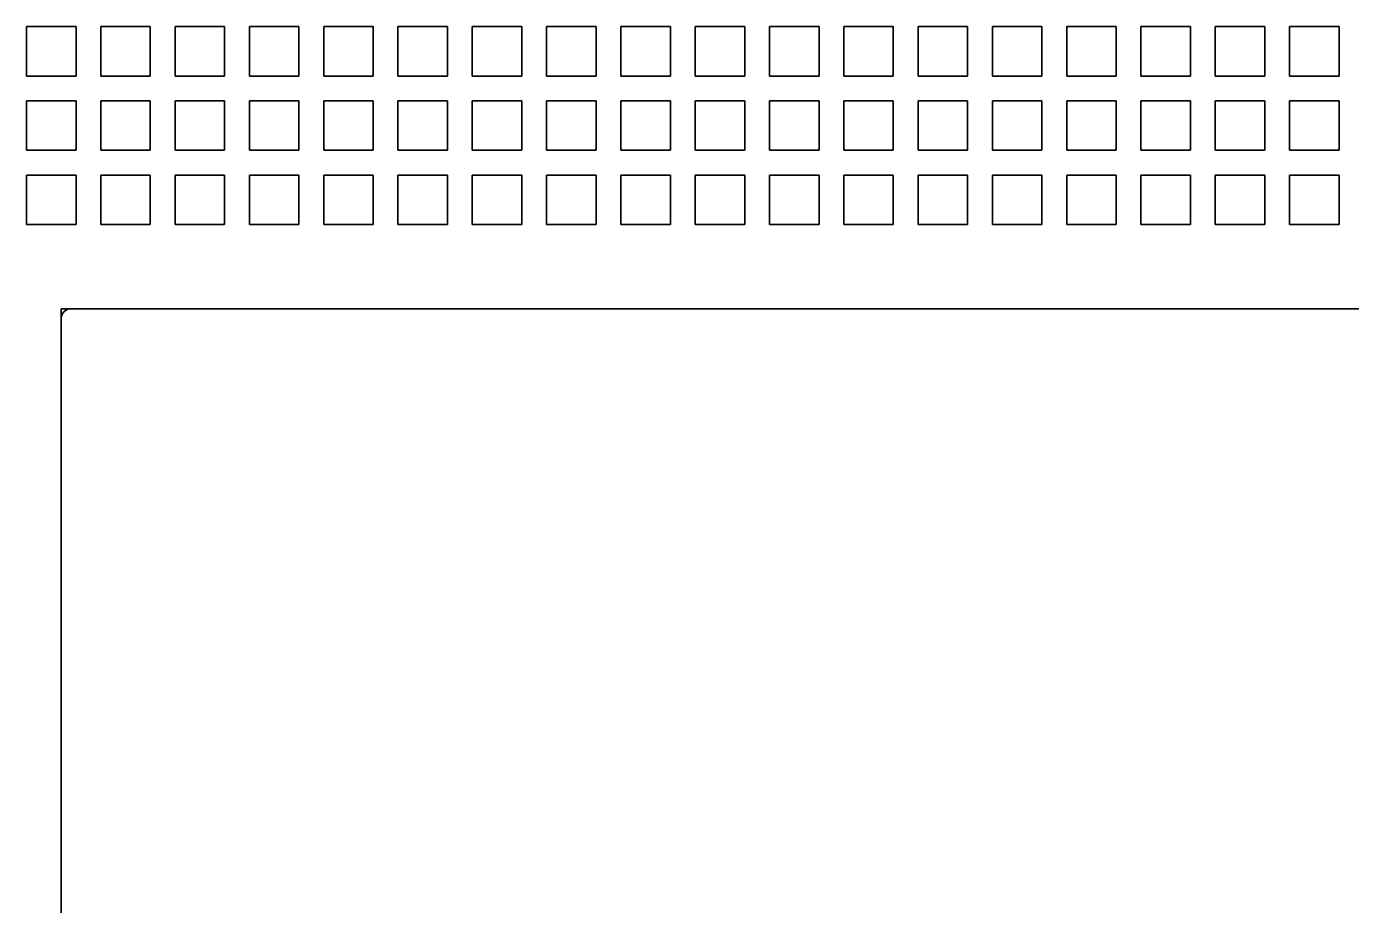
# Model space of a CAD drawing. Header units: millimetres. Extents: x 0 to 840, y -1485 to 297.
# Drawn here: x 71.628 to 74.303, y -1035.845 to -1034.07 of the extents above; entities that cross this region are included whole.
import ezdxf

# ---------------------------------------------------------------- set-up
doc = ezdxf.new("R2010")
doc.units = ezdxf.units.MM

# ---------------------------------------------------------------- blocks, each defined once
blk = doc.blocks.new('XT2_3P ABB')
at = {"color": 7, "lineweight": 35}
for p, q in [((-2.25, 8.08), (-2.25, 4.02)), ((-2.1603, 4), (2.1603, 4))]:
    blk.add_line(p, q, dxfattribs=at)
at = {"color": 7, "lineweight": 35, "ltscale": 0.025}
for p, q in [((-2.82, 6.58), (-2.82, 6.48)), ((-2.72, 6.58), (-2.82, 6.58)), ((-2.82, 6.58), (-2.82, 6.48)), ((-2.72, 6.58), (-2.82, 6.58)), ((-2.72, 6.58), (-2.72, 6.48)), ((-2.72, 6.58), (-2.72, 6.48)), ((-2.67, 6.58), (-2.67, 6.48)), ((-2.57, 6.58), (-2.67, 6.58)), ((-2.67, 6.58), (-2.67, 6.48)), ((-2.57, 6.58), (-2.67, 6.58)), ((-2.57, 6.58), (-2.57, 6.48)), ((-2.57, 6.58), (-2.57, 6.48)), ((-2.52, 6.58), (-2.52, 6.48)), ((-2.42, 6.58), (-2.52, 6.58)), ((-2.52, 6.58), (-2.52, 6.48)), ((-2.42, 6.58), (-2.52, 6.58)), ((-2.42, 6.58), (-2.42, 6.48)), ((-2.42, 6.58), (-2.42, 6.48)), ((-2.72, 6.48), (-2.82, 6.48)), ((-2.72, 6.48), (-2.82, 6.48)), ((-2.57, 6.48), (-2.67, 6.48)), ((-2.57, 6.48), (-2.67, 6.48)), ((-2.42, 6.48), (-2.52, 6.48)), ((-2.42, 6.48), (-2.52, 6.48)), ((-2.82, 6.43), (-2.82, 6.33)), ((-2.72, 6.43), (-2.82, 6.43)), ((-2.82, 6.43), (-2.82, 6.33)), ((-2.72, 6.43), (-2.82, 6.43)), ((-2.72, 6.43), (-2.72, 6.33)), ((-2.72, 6.43), (-2.72, 6.33)), ((-2.67, 6.43), (-2.67, 6.33)), ((-2.57, 6.43), (-2.67, 6.43)), ((-2.67, 6.43), (-2.67, 6.33)), ((-2.57, 6.43), (-2.67, 6.43)), ((-2.57, 6.43), (-2.57, 6.33)), ((-2.57, 6.43), (-2.57, 6.33)), ((-2.52, 6.43), (-2.52, 6.33)), ((-2.42, 6.43), (-2.52, 6.43)), ((-2.52, 6.43), (-2.52, 6.33)), ((-2.42, 6.43), (-2.52, 6.43)), ((-2.42, 6.43), (-2.42, 6.33)), ((-2.42, 6.43), (-2.42, 6.33)), ((-2.72, 6.33), (-2.82, 6.33)), ((-2.72, 6.33), (-2.82, 6.33)), ((-2.57, 6.33), (-2.67, 6.33)), ((-2.57, 6.33), (-2.67, 6.33)), ((-2.42, 6.33), (-2.52, 6.33)), ((-2.42, 6.33), (-2.52, 6.33)), ((-2.82, 6.28), (-2.82, 6.18)), ((-2.72, 6.28), (-2.82, 6.28)), ((-2.82, 6.28), (-2.82, 6.18)), ((-2.72, 6.28), (-2.82, 6.28)), ((-2.72, 6.28), (-2.72, 6.18)), ((-2.72, 6.28), (-2.72, 6.18)), ((-2.67, 6.28), (-2.67, 6.18)), ((-2.57, 6.28), (-2.67, 6.28)), ((-2.67, 6.28), (-2.67, 6.18)), ((-2.57, 6.28), (-2.67, 6.28)), ((-2.57, 6.28), (-2.57, 6.18)), ((-2.57, 6.28), (-2.57, 6.18)), ((-2.52, 6.28), (-2.52, 6.18)), ((-2.42, 6.28), (-2.52, 6.28)), ((-2.52, 6.28), (-2.52, 6.18)), ((-2.42, 6.28), (-2.52, 6.28)), ((-2.42, 6.28), (-2.42, 6.18)), ((-2.42, 6.28), (-2.42, 6.18)), ((-2.72, 6.18), (-2.82, 6.18)), ((-2.72, 6.18), (-2.82, 6.18)), ((-2.57, 6.18), (-2.67, 6.18)), ((-2.57, 6.18), (-2.67, 6.18)), ((-2.42, 6.18), (-2.52, 6.18)), ((-2.42, 6.18), (-2.52, 6.18)), ((-2.82, 6.13), (-2.82, 6.03)), ((-2.72, 6.13), (-2.82, 6.13)), ((-2.82, 6.13), (-2.82, 6.03)), ((-2.72, 6.13), (-2.82, 6.13)), ((-2.72, 6.13), (-2.72, 6.03)), ((-2.72, 6.13), (-2.72, 6.03)), ((-2.67, 6.13), (-2.67, 6.03)), ((-2.57, 6.13), (-2.67, 6.13)), ((-2.67, 6.13), (-2.67, 6.03)), ((-2.57, 6.13), (-2.67, 6.13)), ((-2.57, 6.13), (-2.57, 6.03)), ((-2.57, 6.13), (-2.57, 6.03)), ((-2.52, 6.13), (-2.52, 6.03)), ((-2.42, 6.13), (-2.52, 6.13)), ((-2.52, 6.13), (-2.52, 6.03)), ((-2.42, 6.13), (-2.52, 6.13)), ((-2.42, 6.13), (-2.42, 6.03)), ((-2.42, 6.13), (-2.42, 6.03)), ((-2.72, 6.03), (-2.82, 6.03)), ((-2.72, 6.03), (-2.82, 6.03)), ((-2.57, 6.03), (-2.67, 6.03)), ((-2.57, 6.03), (-2.67, 6.03)), ((-2.42, 6.03), (-2.52, 6.03)), ((-2.42, 6.03), (-2.52, 6.03)), ((-2.82, 5.98), (-2.82, 5.88)), ((-2.72, 5.98), (-2.82, 5.98)), ((-2.82, 5.98), (-2.82, 5.88)), ((-2.72, 5.98), (-2.82, 5.98)), ((-2.72, 5.98), (-2.72, 5.88)), ((-2.72, 5.98), (-2.72, 5.88)), ((-2.67, 5.98), (-2.67, 5.88)), ((-2.57, 5.98), (-2.67, 5.98)), ((-2.67, 5.98), (-2.67, 5.88)), ((-2.57, 5.98), (-2.67, 5.98)), ((-2.57, 5.98), (-2.57, 5.88)), ((-2.57, 5.98), (-2.57, 5.88)), ((-2.52, 5.98), (-2.52, 5.88)), ((-2.42, 5.98), (-2.52, 5.98)), ((-2.52, 5.98), (-2.52, 5.88)), ((-2.42, 5.98), (-2.52, 5.98)), ((-2.42, 5.98), (-2.42, 5.88)), ((-2.42, 5.98), (-2.42, 5.88)), ((-2.72, 5.88), (-2.82, 5.88)), ((-2.72, 5.88), (-2.82, 5.88)), ((-2.57, 5.88), (-2.67, 5.88)), ((-2.57, 5.88), (-2.67, 5.88)), ((-2.42, 5.88), (-2.52, 5.88)), ((-2.42, 5.88), (-2.52, 5.88)), ((-2.82, 5.83), (-2.82, 5.73)), ((-2.72, 5.83), (-2.82, 5.83)), ((-2.82, 5.83), (-2.82, 5.73)), ((-2.72, 5.83), (-2.82, 5.83)), ((-2.72, 5.83), (-2.72, 5.73)), ((-2.72, 5.83), (-2.72, 5.73)), ((-2.67, 5.83), (-2.67, 5.73)), ((-2.57, 5.83), (-2.67, 5.83)), ((-2.67, 5.83), (-2.67, 5.73)), ((-2.57, 5.83), (-2.67, 5.83)), ((-2.57, 5.83), (-2.57, 5.73)), ((-2.57, 5.83), (-2.57, 5.73)), ((-2.52, 5.83), (-2.52, 5.73)), ((-2.42, 5.83), (-2.52, 5.83)), ((-2.52, 5.83), (-2.52, 5.73)), ((-2.42, 5.83), (-2.52, 5.83)), ((-2.42, 5.83), (-2.42, 5.73)), ((-2.42, 5.83), (-2.42, 5.73)), ((-2.72, 5.73), (-2.82, 5.73)), ((-2.72, 5.73), (-2.82, 5.73)), ((-2.57, 5.73), (-2.67, 5.73)), ((-2.57, 5.73), (-2.67, 5.73)), ((-2.42, 5.73), (-2.52, 5.73)), ((-2.42, 5.73), (-2.52, 5.73)), ((-2.82, 5.68), (-2.82, 5.58)), ((-2.72, 5.68), (-2.82, 5.68)), ((-2.82, 5.68), (-2.82, 5.58)), ((-2.72, 5.68), (-2.82, 5.68)), ((-2.72, 5.68), (-2.72, 5.58)), ((-2.72, 5.68), (-2.72, 5.58)), ((-2.67, 5.68), (-2.67, 5.58)), ((-2.57, 5.68), (-2.67, 5.68)), ((-2.67, 5.68), (-2.67, 5.58)), ((-2.57, 5.68), (-2.67, 5.68)), ((-2.57, 5.68), (-2.57, 5.58)), ((-2.57, 5.68), (-2.57, 5.58)), ((-2.52, 5.68), (-2.52, 5.58)), ((-2.42, 5.68), (-2.52, 5.68)), ((-2.52, 5.68), (-2.52, 5.58)), ((-2.42, 5.68), (-2.52, 5.68)), ((-2.42, 5.68), (-2.42, 5.58)), ((-2.42, 5.68), (-2.42, 5.58)), ((-2.72, 5.58), (-2.82, 5.58)), ((-2.72, 5.58), (-2.82, 5.58)), ((-2.57, 5.58), (-2.67, 5.58)), ((-2.57, 5.58), (-2.67, 5.58)), ((-2.42, 5.58), (-2.52, 5.58)), ((-2.42, 5.58), (-2.52, 5.58)), ((-2.82, 5.53), (-2.82, 5.43)), ((-2.72, 5.53), (-2.82, 5.53)), ((-2.82, 5.53), (-2.82, 5.43)), ((-2.72, 5.53), (-2.82, 5.53)), ((-2.72, 5.53), (-2.72, 5.43)), ((-2.72, 5.53), (-2.72, 5.43)), ((-2.67, 5.53), (-2.67, 5.43)), ((-2.57, 5.53), (-2.67, 5.53)), ((-2.67, 5.53), (-2.67, 5.43)), ((-2.57, 5.53), (-2.67, 5.53)), ((-2.57, 5.53), (-2.57, 5.43)), ((-2.57, 5.53), (-2.57, 5.43)), ((-2.52, 5.53), (-2.52, 5.43)), ((-2.42, 5.53), (-2.52, 5.53)), ((-2.52, 5.53), (-2.52, 5.43)), ((-2.42, 5.53), (-2.52, 5.53)), ((-2.42, 5.53), (-2.42, 5.43)), ((-2.42, 5.53), (-2.42, 5.43)), ((-2.72, 5.43), (-2.82, 5.43)), ((-2.72, 5.43), (-2.82, 5.43)), ((-2.57, 5.43), (-2.67, 5.43)), ((-2.57, 5.43), (-2.67, 5.43)), ((-2.42, 5.43), (-2.52, 5.43)), ((-2.42, 5.43), (-2.52, 5.43)), ((-2.82, 5.38), (-2.82, 5.28)), ((-2.72, 5.38), (-2.82, 5.38)), ((-2.82, 5.38), (-2.82, 5.28)), ((-2.72, 5.38), (-2.82, 5.38)), ((-2.72, 5.38), (-2.72, 5.28)), ((-2.72, 5.38), (-2.72, 5.28)), ((-2.67, 5.38), (-2.67, 5.28)), ((-2.57, 5.38), (-2.67, 5.38)), ((-2.67, 5.38), (-2.67, 5.28)), ((-2.57, 5.38), (-2.67, 5.38)), ((-2.57, 5.38), (-2.57, 5.28)), ((-2.57, 5.38), (-2.57, 5.28)), ((-2.52, 5.38), (-2.52, 5.28)), ((-2.42, 5.38), (-2.52, 5.38)), ((-2.52, 5.38), (-2.52, 5.28)), ((-2.42, 5.38), (-2.52, 5.38)), ((-2.42, 5.38), (-2.42, 5.28)), ((-2.42, 5.38), (-2.42, 5.28)), ((-2.72, 5.28), (-2.82, 5.28)), ((-2.72, 5.28), (-2.82, 5.28)), ((-2.57, 5.28), (-2.67, 5.28)), ((-2.57, 5.28), (-2.67, 5.28)), ((-2.42, 5.28), (-2.52, 5.28)), ((-2.42, 5.28), (-2.52, 5.28)), ((-2.82, 5.23), (-2.82, 5.13)), ((-2.72, 5.23), (-2.82, 5.23)), ((-2.82, 5.23), (-2.82, 5.13)), ((-2.72, 5.23), (-2.82, 5.23)), ((-2.72, 5.23), (-2.72, 5.13)), ((-2.72, 5.23), (-2.72, 5.13)), ((-2.67, 5.23), (-2.67, 5.13)), ((-2.57, 5.23), (-2.67, 5.23)), ((-2.67, 5.23), (-2.67, 5.13)), ((-2.57, 5.23), (-2.67, 5.23)), ((-2.57, 5.23), (-2.57, 5.13)), ((-2.57, 5.23), (-2.57, 5.13)), ((-2.52, 5.23), (-2.52, 5.13)), ((-2.42, 5.23), (-2.52, 5.23)), ((-2.52, 5.23), (-2.52, 5.13)), ((-2.42, 5.23), (-2.52, 5.23)), ((-2.42, 5.23), (-2.42, 5.13)), ((-2.42, 5.23), (-2.42, 5.13)), ((-2.72, 5.13), (-2.82, 5.13)), ((-2.72, 5.13), (-2.82, 5.13)), ((-2.57, 5.13), (-2.67, 5.13)), ((-2.57, 5.13), (-2.67, 5.13)), ((-2.42, 5.13), (-2.52, 5.13)), ((-2.42, 5.13), (-2.52, 5.13)), ((-2.82, 5.08), (-2.82, 4.98)), ((-2.72, 5.08), (-2.82, 5.08)), ((-2.82, 5.08), (-2.82, 4.98)), ((-2.72, 5.08), (-2.82, 5.08)), ((-2.72, 5.08), (-2.72, 4.98)), ((-2.72, 5.08), (-2.72, 4.98)), ((-2.67, 5.08), (-2.67, 4.98)), ((-2.57, 5.08), (-2.67, 5.08)), ((-2.67, 5.08), (-2.67, 4.98)), ((-2.57, 5.08), (-2.67, 5.08)), ((-2.57, 5.08), (-2.57, 4.98)), ((-2.57, 5.08), (-2.57, 4.98)), ((-2.52, 5.08), (-2.52, 4.98)), ((-2.42, 5.08), (-2.52, 5.08)), ((-2.52, 5.08), (-2.52, 4.98)), ((-2.42, 5.08), (-2.52, 5.08)), ((-2.42, 5.08), (-2.42, 4.98)), ((-2.42, 5.08), (-2.42, 4.98)), ((-2.72, 4.98), (-2.82, 4.98)), ((-2.72, 4.98), (-2.82, 4.98)), ((-2.57, 4.98), (-2.67, 4.98)), ((-2.57, 4.98), (-2.67, 4.98)), ((-2.42, 4.98), (-2.52, 4.98)), ((-2.42, 4.98), (-2.52, 4.98)), ((-2.82, 4.93), (-2.82, 4.83)), ((-2.72, 4.93), (-2.82, 4.93)), ((-2.82, 4.93), (-2.82, 4.83)), ((-2.72, 4.93), (-2.82, 4.93)), ((-2.72, 4.93), (-2.72, 4.83)), ((-2.72, 4.93), (-2.72, 4.83)), ((-2.67, 4.93), (-2.67, 4.83)), ((-2.57, 4.93), (-2.67, 4.93)), ((-2.67, 4.93), (-2.67, 4.83)), ((-2.57, 4.93), (-2.67, 4.93)), ((-2.57, 4.93), (-2.57, 4.83)), ((-2.57, 4.93), (-2.57, 4.83)), ((-2.52, 4.93), (-2.52, 4.83)), ((-2.42, 4.93), (-2.52, 4.93)), ((-2.52, 4.93), (-2.52, 4.83)), ((-2.42, 4.93), (-2.52, 4.93)), ((-2.42, 4.93), (-2.42, 4.83)), ((-2.42, 4.93), (-2.42, 4.83)), ((-2.72, 4.83), (-2.82, 4.83)), ((-2.72, 4.83), (-2.82, 4.83)), ((-2.57, 4.83), (-2.67, 4.83)), ((-2.57, 4.83), (-2.67, 4.83)), ((-2.42, 4.83), (-2.52, 4.83)), ((-2.42, 4.83), (-2.52, 4.83)), ((-2.82, 4.78), (-2.82, 4.68)), ((-2.72, 4.78), (-2.82, 4.78)), ((-2.82, 4.78), (-2.82, 4.68)), ((-2.72, 4.78), (-2.82, 4.78)), ((-2.72, 4.78), (-2.72, 4.68)), ((-2.72, 4.78), (-2.72, 4.68)), ((-2.67, 4.78), (-2.67, 4.68)), ((-2.57, 4.78), (-2.67, 4.78)), ((-2.67, 4.78), (-2.67, 4.68)), ((-2.57, 4.78), (-2.67, 4.78)), ((-2.57, 4.78), (-2.57, 4.68)), ((-2.57, 4.78), (-2.57, 4.68)), ((-2.52, 4.78), (-2.52, 4.68)), ((-2.42, 4.78), (-2.52, 4.78)), ((-2.52, 4.78), (-2.52, 4.68)), ((-2.42, 4.78), (-2.52, 4.78)), ((-2.42, 4.78), (-2.42, 4.68)), ((-2.42, 4.78), (-2.42, 4.68)), ((-2.72, 4.68), (-2.82, 4.68)), ((-2.72, 4.68), (-2.82, 4.68)), ((-2.57, 4.68), (-2.67, 4.68)), ((-2.57, 4.68), (-2.67, 4.68)), ((-2.42, 4.68), (-2.52, 4.68)), ((-2.42, 4.68), (-2.52, 4.68)), ((-2.82, 4.63), (-2.82, 4.53)), ((-2.72, 4.63), (-2.82, 4.63)), ((-2.82, 4.63), (-2.82, 4.53)), ((-2.72, 4.63), (-2.82, 4.63)), ((-2.72, 4.63), (-2.72, 4.53)), ((-2.72, 4.63), (-2.72, 4.53)), ((-2.67, 4.63), (-2.67, 4.53)), ((-2.57, 4.63), (-2.67, 4.63)), ((-2.67, 4.63), (-2.67, 4.53)), ((-2.57, 4.63), (-2.67, 4.63)), ((-2.57, 4.63), (-2.57, 4.53)), ((-2.57, 4.63), (-2.57, 4.53)), ((-2.52, 4.63), (-2.52, 4.53)), ((-2.42, 4.63), (-2.52, 4.63)), ((-2.52, 4.63), (-2.52, 4.53)), ((-2.42, 4.63), (-2.52, 4.63)), ((-2.42, 4.63), (-2.42, 4.53)), ((-2.42, 4.63), (-2.42, 4.53)), ((-2.72, 4.53), (-2.82, 4.53)), ((-2.72, 4.53), (-2.82, 4.53)), ((-2.57, 4.53), (-2.67, 4.53)), ((-2.57, 4.53), (-2.67, 4.53)), ((-2.42, 4.53), (-2.52, 4.53)), ((-2.42, 4.53), (-2.52, 4.53)), ((-2.82, 4.48), (-2.82, 4.38)), ((-2.72, 4.48), (-2.82, 4.48)), ((-2.82, 4.48), (-2.82, 4.38)), ((-2.72, 4.48), (-2.82, 4.48)), ((-2.72, 4.48), (-2.72, 4.38)), ((-2.72, 4.48), (-2.72, 4.38)), ((-2.67, 4.48), (-2.67, 4.38)), ((-2.57, 4.48), (-2.67, 4.48)), ((-2.67, 4.48), (-2.67, 4.38)), ((-2.57, 4.48), (-2.67, 4.48)), ((-2.57, 4.48), (-2.57, 4.38)), ((-2.57, 4.48), (-2.57, 4.38)), ((-2.52, 4.48), (-2.52, 4.38)), ((-2.42, 4.48), (-2.52, 4.48)), ((-2.52, 4.48), (-2.52, 4.38)), ((-2.42, 4.48), (-2.52, 4.48)), ((-2.42, 4.48), (-2.42, 4.38)), ((-2.42, 4.48), (-2.42, 4.38)), ((-2.72, 4.38), (-2.82, 4.38)), ((-2.72, 4.38), (-2.82, 4.38)), ((-2.57, 4.38), (-2.67, 4.38)), ((-2.57, 4.38), (-2.67, 4.38)), ((-2.42, 4.38), (-2.52, 4.38)), ((-2.42, 4.38), (-2.52, 4.38)), ((-2.82, 4.33), (-2.82, 4.23)), ((-2.72, 4.33), (-2.82, 4.33)), ((-2.82, 4.33), (-2.82, 4.23)), ((-2.72, 4.33), (-2.82, 4.33)), ((-2.72, 4.33), (-2.72, 4.23)), ((-2.72, 4.33), (-2.72, 4.23)), ((-2.67, 4.33), (-2.67, 4.23)), ((-2.57, 4.33), (-2.67, 4.33)), ((-2.67, 4.33), (-2.67, 4.23)), ((-2.57, 4.33), (-2.67, 4.33)), ((-2.57, 4.33), (-2.57, 4.23)), ((-2.57, 4.33), (-2.57, 4.23)), ((-2.52, 4.33), (-2.52, 4.23)), ((-2.42, 4.33), (-2.52, 4.33)), ((-2.52, 4.33), (-2.52, 4.23)), ((-2.42, 4.33), (-2.52, 4.33)), ((-2.42, 4.33), (-2.42, 4.23)), ((-2.42, 4.33), (-2.42, 4.23)), ((-2.72, 4.23), (-2.82, 4.23)), ((-2.72, 4.23), (-2.82, 4.23)), ((-2.57, 4.23), (-2.67, 4.23)), ((-2.57, 4.23), (-2.67, 4.23)), ((-2.42, 4.23), (-2.52, 4.23)), ((-2.42, 4.23), (-2.52, 4.23)), ((-2.82, 4.18), (-2.82, 4.08)), ((-2.72, 4.18), (-2.82, 4.18)), ((-2.82, 4.18), (-2.82, 4.08)), ((-2.72, 4.18), (-2.82, 4.18)), ((-2.72, 4.18), (-2.72, 4.08)), ((-2.72, 4.18), (-2.72, 4.08)), ((-2.67, 4.18), (-2.67, 4.08)), ((-2.57, 4.18), (-2.67, 4.18)), ((-2.67, 4.18), (-2.67, 4.08)), ((-2.57, 4.18), (-2.67, 4.18)), ((-2.57, 4.18), (-2.57, 4.08)), ((-2.57, 4.18), (-2.57, 4.08)), ((-2.52, 4.18), (-2.52, 4.08)), ((-2.42, 4.18), (-2.52, 4.18)), ((-2.52, 4.18), (-2.52, 4.08)), ((-2.42, 4.18), (-2.52, 4.18)), ((-2.42, 4.18), (-2.42, 4.08)), ((-2.42, 4.18), (-2.42, 4.08)), ((-2.72, 4.08), (-2.82, 4.08)), ((-2.72, 4.08), (-2.82, 4.08)), ((-2.57, 4.08), (-2.67, 4.08)), ((-2.57, 4.08), (-2.67, 4.08)), ((-2.42, 4.08), (-2.52, 4.08)), ((-2.42, 4.08), (-2.52, 4.08)), ((-2.82, 4.03), (-2.82, 3.93)), ((-2.72, 4.03), (-2.82, 4.03)), ((-2.82, 4.03), (-2.82, 3.93)), ((-2.72, 4.03), (-2.82, 4.03)), ((-2.72, 4.03), (-2.72, 3.93)), ((-2.72, 4.03), (-2.72, 3.93)), ((-2.67, 4.03), (-2.67, 3.93)), ((-2.57, 4.03), (-2.67, 4.03)), ((-2.67, 4.03), (-2.67, 3.93)), ((-2.57, 4.03), (-2.67, 4.03)), ((-2.57, 4.03), (-2.57, 3.93)), ((-2.57, 4.03), (-2.57, 3.93)), ((-2.52, 4.03), (-2.52, 3.93)), ((-2.42, 4.03), (-2.52, 4.03)), ((-2.52, 4.03), (-2.52, 3.93)), ((-2.42, 4.03), (-2.52, 4.03)), ((-2.42, 4.03), (-2.42, 3.93)), ((-2.42, 4.03), (-2.42, 3.93)), ((-2.72, 3.93), (-2.82, 3.93)), ((-2.72, 3.93), (-2.82, 3.93)), ((-2.57, 3.93), (-2.67, 3.93)), ((-2.57, 3.93), (-2.67, 3.93)), ((-2.42, 3.93), (-2.52, 3.93)), ((-2.42, 3.93), (-2.52, 3.93))]:
    blk.add_line(p, q, dxfattribs=at)
at = {"color": 7, "lineweight": 35, "ltscale": 0.004979}
blk.add_line((-2.25, 4), (-2.25, 4.0199), dxfattribs=at)
blk.add_line((-2.25, 4), (-2.25, 4.0199), dxfattribs=at)
at = {"color": 7, "lineweight": 35, "ltscale": 0.004978}
blk.add_line((-2.2301, 4), (-2.25, 4), dxfattribs=at)
blk.add_line((-2.2301, 4), (-2.25, 4), dxfattribs=at)
at = {"color": 7, "lineweight": 35, "ltscale": 0.017437}
blk.add_line((-2.23, 4), (-2.1603, 4), dxfattribs=at)
at = {"color": 7, "lineweight": 35}
blk.add_arc((-2.23, 4.02), 0.02, 180, 270, dxfattribs=at)

msp = doc.modelspace()

# ---------------------------------------------------------------- block references
at = {"rotation": 270}
msp.add_blockref('XT2_3P ABB', (67.6981, -1036.8901), dxfattribs=at)

doc.saveas('drawing.dxf')
